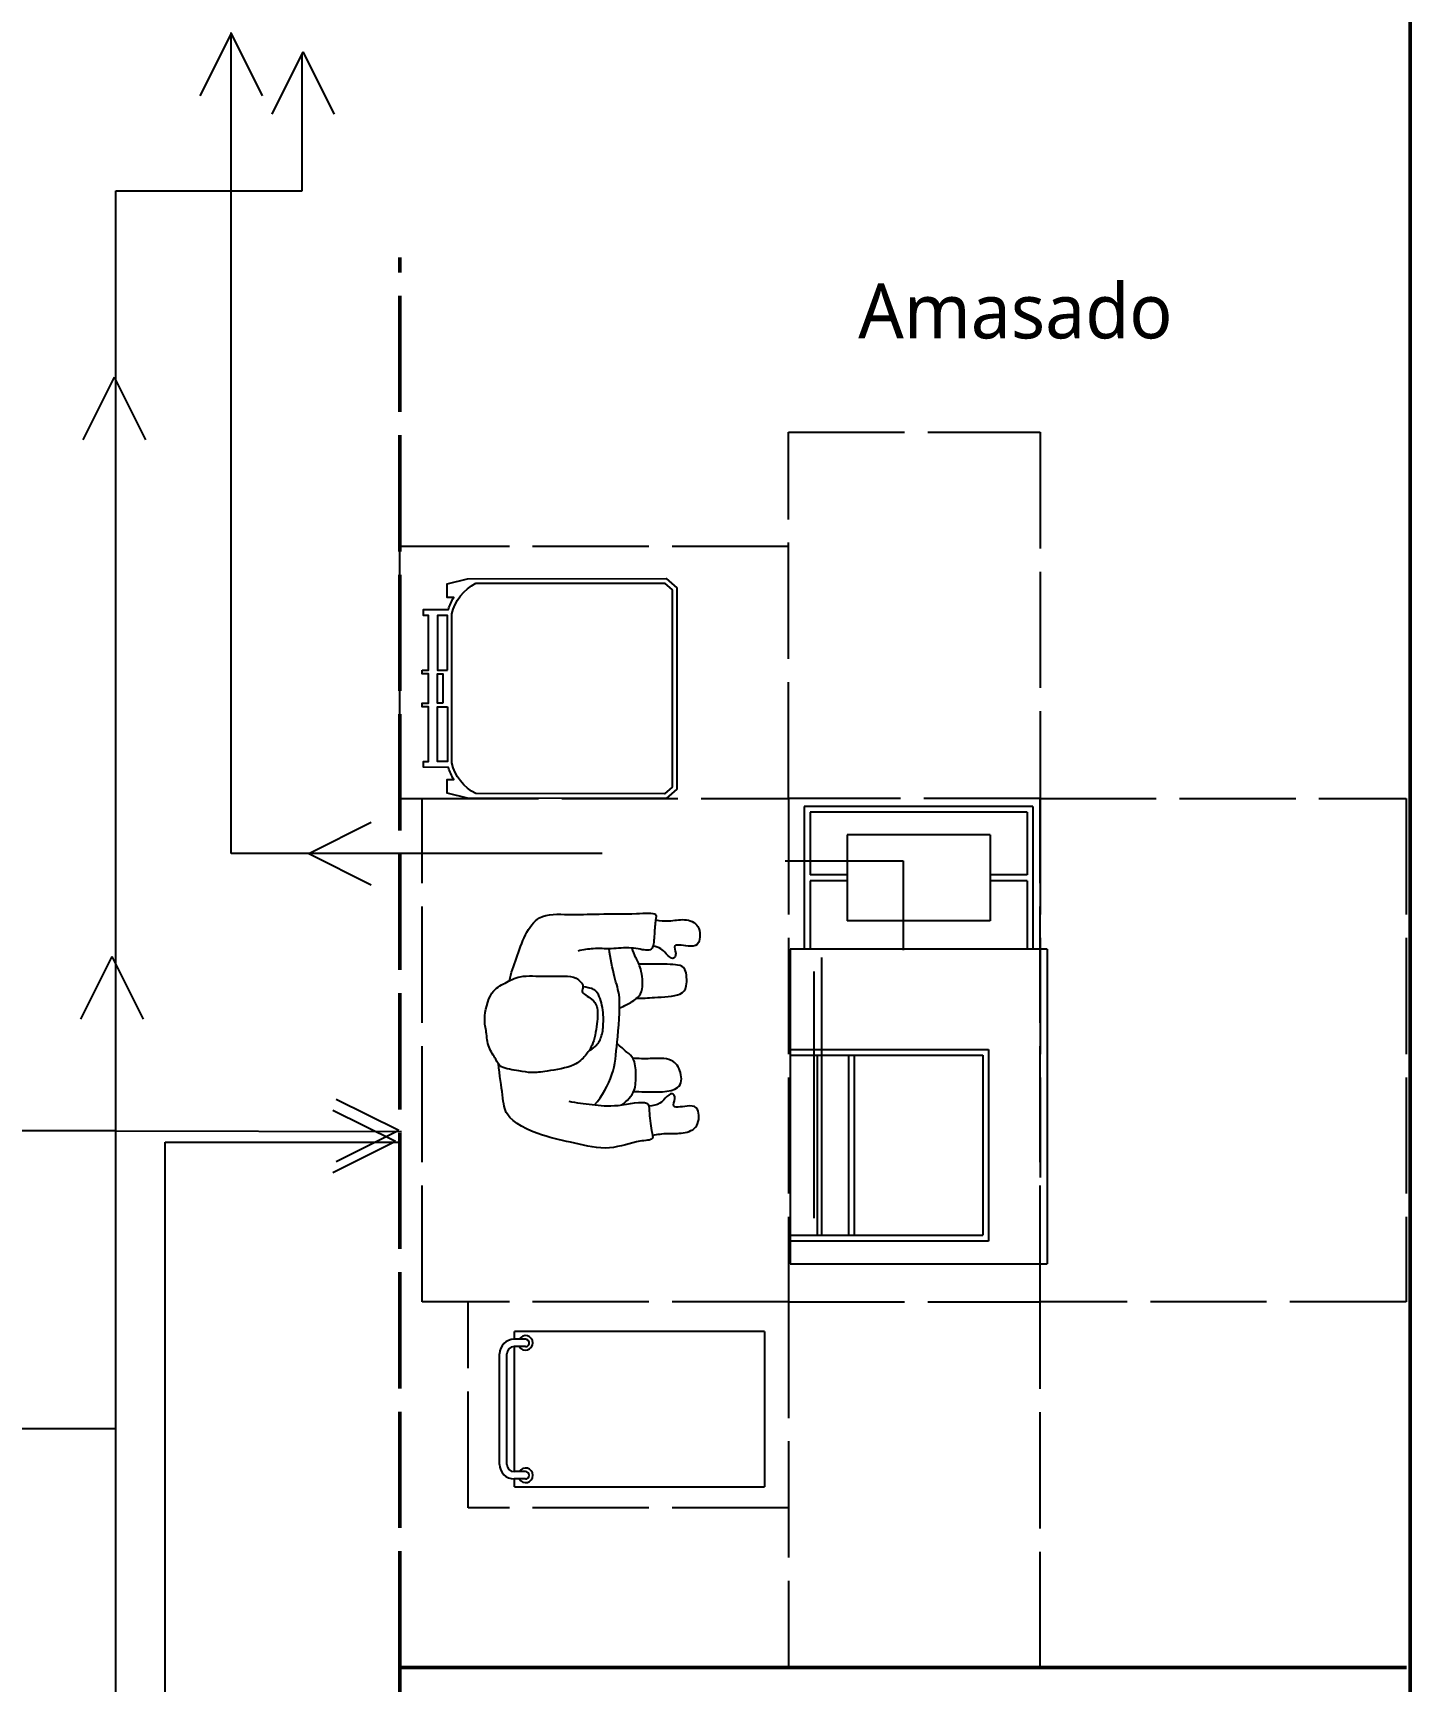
# Model space of a CAD drawing. Header units: millimetres. Extents: x 44692 to 172587, y -26854 to 14445.
# Drawn here: x 69856 to 72866, y -19576 to -15975 of the extents above; entities that cross this region are included whole.
import ezdxf

# ---------------------------------------------------------------- set-up
doc = ezdxf.new("R2010")
doc.units = ezdxf.units.MM
doc.header["$LTSCALE"] = 100
doc.linetypes.add('DASHEDX2', pattern=[3.048, 2.54, -0.508])
for name, color, linetype in [('Area circulacion', 50, 'DASHEDX2'), ('Area proceso', 90, 'DASHEDX2'), ('Flujo linea A', 4, 'Continuous'), ('Maquinas', 200, 'Continuous'), ('Personal', 171, 'Continuous'), ('rotulo', 211, 'Continuous'), ('Transporte semielaborado', 30, 'Continuous')]:
    doc.layers.add(name, color=color, linetype=linetype)
doc.layers.add('Area maquinas', color=140, linetype='DASHEDX2', lineweight=50)
doc.layers.add('Paredes', color=7, linetype='Continuous', lineweight=50)
doc.layers.add('Flujo personas', color=7, linetype='Continuous', true_color=0x4991c1)
doc.styles.add('OpenSans', font='OpenSans-Regular.ttf')

# ---------------------------------------------------------------- blocks, each defined once
blk = doc.blocks.new('pa17-16')
for points, knots in [([(5.62, 2.5537), (5.6188, 2.5427), (5.6154, 2.5253), (5.6223, 2.4901), (5.6346, 2.4293), (5.661, 2.4064), (5.685, 2.3908), (5.7322, 2.3832), (5.7723, 2.3842), (5.7881, 2.3969), (5.8018, 2.4268), (5.8146, 2.4162), (5.8324, 2.4305), (5.8382, 2.4568), (5.8318, 2.5038), (5.8344, 2.5615), (5.8137, 2.5937), (5.7944, 2.6284), (5.7307, 2.6388), (5.7037, 2.6296), (5.6679, 2.626), (5.6442, 2.6055), (5.6228, 2.5961), (5.6214, 2.5667), (5.62, 2.5537)], [0, 0, 0, 0, 0.297584, 0.631064, 1.068635, 1.39533, 1.69617, 2.097861, 2.458938, 2.716293, 3.010442, 3.199165, 3.447293, 3.731671, 4.119196, 4.541864, 4.881702, 5.22714, 5.673063, 5.989311, 6.327668, 6.644571, 6.906626, 7.259736, 7.259736, 7.259736, 7.259736]), ([(5.5575, 2.4391), (5.5549, 2.4218), (5.5525, 2.3852), (5.5491, 2.3329), (5.5712, 2.2599), (5.5431, 2.2589), (5.5029, 2.2526), (5.4793, 2.2435), (5.4785, 2.2813), (5.4499, 2.3438), (5.4658, 2.4235), (5.4776, 2.5033), (5.5116, 2.5798), (5.5552, 2.585), (5.608, 2.5962), (5.6336, 2.6001)], [0, 0, 0, 0, 0.404899, 0.829805, 1.276298, 1.516647, 1.885942, 2.122553, 2.418487, 2.881882, 3.382407, 3.897515, 4.613825, 5.020942, 5.393355, 5.393355, 5.393355, 5.393355]), ([(5.8196, 2.5846), (5.837, 2.5819), (5.8817, 2.5675), (5.9755, 2.5418), (5.972, 2.4609), (5.9791, 2.3926), (5.9812, 2.315), (5.9891, 2.2612), (5.9692, 2.2664), (5.9401, 2.2663), (5.9063, 2.2668), (5.9005, 2.2811), (5.909, 2.3184), (5.9007, 2.3606), (5.9019, 2.4011), (5.8964, 2.4238), (5.8933, 2.4348)], [6.682038, 6.682038, 6.682038, 6.682038, 7.076266, 7.806153, 8.304227, 8.77662, 9.284333, 9.649979, 9.844608, 10.160206, 10.472731, 10.661147, 10.998544, 11.371438, 11.724832, 12.051545, 12.051545, 12.051545, 12.051545]), ([(5.6724, 2.3994), (5.675, 2.3947), (5.6837, 2.383), (5.7041, 2.3718), (5.7348, 2.3697), (5.774, 2.3728), (5.8085, 2.3874), (5.8116, 2.4015), (5.8144, 2.4199)], [0.121052, 0.121052, 0.121052, 0.121052, 0.297289, 0.584433, 0.895396, 1.26174, 1.600834, 1.760925, 1.760925, 1.760925, 1.760925]), ([(5.5522, 2.3809), (5.573, 2.3653), (5.6222, 2.3398), (5.6924, 2.3383), (5.7952, 2.3323), (5.8376, 2.352), (5.881, 2.3613), (5.9019, 2.366)], [0, 0, 0, 0, 0.49262, 0.970296, 1.525877, 1.91054, 2.357805, 2.357805, 2.357805, 2.357805]), ([(5.5552, 2.3206), (5.5597, 2.3147), (5.5706, 2.3043), (5.5892, 2.2916), (5.6248, 2.2913), (5.6613, 2.2967), (5.6731, 2.3154), (5.6858, 2.3299), (5.6912, 2.3378)], [0, 0, 0, 0, 0.262594, 0.520609, 0.853848, 1.185107, 1.43842, 1.738028, 1.738028, 1.738028, 1.738028]), ([(5.7713, 2.3359), (5.7736, 2.3305), (5.7786, 2.3203), (5.7954, 2.2951), (5.8154, 2.2848), (5.8612, 2.2906), (5.8838, 2.3057), (5.8988, 2.3117), (5.9058, 2.3148)], [0, 0, 0, 0, 0.233477, 0.532145, 0.79329, 1.163492, 1.458071, 1.725911, 1.725911, 1.725911, 1.725911]), ([(5.5867, 2.2952), (5.5866, 2.2877), (5.5872, 2.2667), (5.5883, 2.1873), (5.6353, 2.19), (5.6673, 2.2128), (5.6606, 2.2618), (5.6599, 2.2881), (5.6606, 2.3008)], [0.078483, 0.078483, 0.078483, 0.078483, 0.321516, 0.797556, 1.122606, 1.448668, 1.830958, 2.166281, 2.166281, 2.166281, 2.166281]), ([(5.7943, 2.2992), (5.7951, 2.2858), (5.7984, 2.2614), (5.8038, 2.2002), (5.8255, 2.1869), (5.8672, 2.191), (5.8755, 2.2117), (5.8718, 2.2605), (5.8715, 2.286), (5.871, 2.2978)], [0, 0, 0, 0, 0.353805, 0.775896, 1.041599, 1.377968, 1.615337, 2.001902, 2.313716, 2.313716, 2.313716, 2.313716]), ([(5.4915, 2.2484), (5.4936, 2.2374), (5.4981, 2.215), (5.4968, 2.1806), (5.512, 2.1445), (5.5569, 2.147), (5.5634, 2.1681), (5.5498, 2.2128), (5.5753, 2.1995), (5.5912, 2.209), (5.5741, 2.2257), (5.5617, 2.2339), (5.5559, 2.2515), (5.5556, 2.26)], [0, 0, 0, 0, 0.324329, 0.654038, 0.980089, 1.31306, 1.562526, 1.890179, 2.123217, 2.319335, 2.559559, 2.78492, 3.066636, 3.066636, 3.066636, 3.066636]), ([(5.9713, 2.2652), (5.9703, 2.2553), (5.9686, 2.234), (5.9786, 2.2017), (5.9668, 2.1644), (5.9218, 2.1628), (5.9134, 2.1832), (5.9229, 2.229), (5.8988, 2.2135), (5.882, 2.2215), (5.8976, 2.2397), (5.908, 2.248), (5.912, 2.2618), (5.9127, 2.2683)], [0.038839, 0.038839, 0.038839, 0.038839, 0.324329, 0.654038, 0.980089, 1.31306, 1.562526, 1.890179, 2.123217, 2.319335, 2.559559, 2.78492, 2.989829, 2.989829, 2.989829, 2.989829])]:
    blk.add_open_spline(points, degree=3, knots=knots)

msp = doc.modelspace()

# ---------------------------------------------------------------- linework, layer by layer
at = {"layer": 'Area circulacion'}
msp.add_line((70037.202, -23270.146), (70037.202, -19024.636), dxfattribs=at)
at = {"layer": 'Area maquinas', "color": 0}
msp.add_line((70657.91, -19546.369), (70657.91, -16465.406), dxfattribs=at)
at = {"layer": 'Area proceso'}
for p, q in [((71506.831, -17647.397), (71506.831, -16847.397)), ((71506.831, -16847.397), (72056.831, -16847.397)), ((72056.831, -16847.397), (72056.831, -17647.397)), ((71506.831, -17097.397), (70656.831, -17097.397)), ((70656.831, -17097.397), (70656.831, -17647.397)), ((71506.831, -17647.397), (71506.831, -17097.397)), ((70656.831, -17647.397), (70706.831, -17647.397)), ((70706.831, -18747.397), (70706.831, -17647.397)), ((70706.831, -17647.397), (71506.831, -17647.397)), ((72056.831, -17647.397), (71506.831, -17647.397)), ((71506.831, -17647.397), (71506.831, -18747.397)), ((72056.831, -18747.397), (72056.831, -17647.397)), ((72056.831, -17647.397), (72056.831, -18475.64)), ((72056.831, -17647.397), (72856.831, -17647.397)), ((72856.831, -17647.397), (72856.831, -18747.397)), ((71506.831, -18747.397), (70706.831, -18747.397)), ((70806.831, -19197.397), (70806.831, -18747.397)), ((71506.831, -18747.397), (72056.831, -18747.397)), ((71506.831, -18747.397), (71506.831, -19547.397)), ((71506.831, -18747.397), (71506.831, -19197.397)), ((72856.831, -18747.397), (72056.831, -18747.397)), ((72056.831, -19547.397), (72056.831, -18747.397)), ((71506.831, -19197.397), (70806.831, -19197.397)), ((71506.831, -19547.397), (72056.831, -19547.397))]:
    msp.add_line(p, q, dxfattribs=at)
at = {"layer": 'Flujo linea A'}
for p, q in [((70288.772, -15975.927), (70220.41, -16112.651)), ((70288.772, -15975.927), (70357.134, -16112.651)), ((70289.29, -17767.838), (70289.29, -15974.187)), ((70458.692, -17768.113), (70595.416, -17699.751)), ((71099.62, -17767.838), (70289.29, -17767.838)), ((70458.692, -17768.113), (70595.416, -17836.475)), ((71500.206, -17784.148), (71757.956, -17784.148)), ((71757.956, -17784.148), (71757.956, -17979.148)), ((70648.344, -18397.423), (70511.62, -18329.061)), ((70144.622, -23095.54), (70144.622, -18398.855)), ((70144.622, -18398.855), (70649.32, -18398.855)), ((70648.344, -18397.423), (70511.62, -18465.786)), ((70649.32, -18398.855), (70661.593, -18398.895))]:
    msp.add_line(p, q, dxfattribs=at)
at = {"layer": 'Flujo personas'}
for p, q in [((70446.108, -16016.043), (70377.746, -16152.767)), ((70444.568, -16320.35), (70444.568, -16022.994)), ((70446.108, -16016.043), (70514.47, -16152.767)), ((70037.202, -18373.584), (70037.202, -16320.35)), ((70037.202, -16320.35), (70444.568, -16320.35)), ((70033.179, -16727.254), (69964.817, -16863.978)), ((70033.179, -16727.254), (70101.541, -16863.978)), ((70028.233, -17993.015), (69959.871, -18129.739)), ((70028.233, -17993.015), (70096.595, -18129.739)), ((70655.579, -18373.39), (70518.855, -18305.028)), ((70037.202, -18373.584), (66809.723, -18373.584)), ((70037.202, -19024.636), (70037.202, -18373.584)), ((70037.202, -18373.584), (70661.668, -18375.588)), ((70655.579, -18373.39), (70518.855, -18441.753)), ((70037.202, -19024.636), (67903.383, -19024.636)), ((70037.202, -23270.146), (70037.202, -19024.636))]:
    msp.add_line(p, q, dxfattribs=at)
at = {"layer": 'Maquinas'}
for p, q in [((72041.408, -17664.902), (71541.707, -17664.902)), ((71541.707, -17664.902), (71541.707, -17977.215)), ((71554.199, -17677.395), (71554.199, -17814.813)), ((72028.915, -17677.395), (71554.199, -17677.395)), ((72028.915, -17677.395), (72028.915, -17814.813)), ((72041.408, -17664.902), (72041.408, -17977.215)), ((71635.401, -17727.365), (71635.401, -17914.753)), ((71947.714, -17727.365), (71635.401, -17727.365)), ((71947.714, -17727.365), (71947.714, -17914.753)), ((71635.401, -17814.813), (71554.199, -17814.813)), ((72028.915, -17814.813), (71947.714, -17814.813)), ((71635.401, -17827.305), (71554.199, -17827.305)), ((71554.199, -17827.305), (71554.199, -17977.215)), ((72028.915, -17827.305), (71947.714, -17827.305)), ((72028.915, -17827.305), (72028.915, -17977.215)), ((71947.714, -17914.753), (71635.401, -17914.753)), ((71510.475, -17977.215), (71510.475, -18664.304)), ((72072.639, -17977.215), (71510.475, -17977.215)), ((72041.408, -17977.215), (71541.707, -17977.215)), ((71579.558, -17995.106), (71579.558, -18600.666)), ((72072.639, -17977.215), (72072.639, -18664.304)), ((71563.319, -18564.526), (71563.319, -18025.785)), ((71510.475, -18195.835), (71944.591, -18195.835)), ((71510.475, -18208.327), (71932.098, -18208.327)), ((71570.078, -18208.327), (71570.078, -18601.842)), ((71638.524, -18208.327), (71638.524, -18601.842)), ((71651.016, -18208.327), (71651.016, -18601.842)), ((71932.098, -18208.327), (71932.098, -18601.842)), ((71944.591, -18195.835), (71944.591, -18614.658)), ((71510.475, -18601.842), (71932.098, -18601.842)), ((71510.475, -18614.334), (71944.591, -18614.334)), ((71510.475, -18664.304), (72072.639, -18664.304))]:
    msp.add_line(p, q, dxfattribs=at)
at = {"layer": 'Paredes'}
for p, q in [((72865.508, -952.445), (72865.508, -23559.773)), ((72857.91, -19546.369), (70657.91, -19546.369)), ((70657.91, -19546.369), (70657.91, -19878.352))]:
    msp.add_line(p, q, dxfattribs=at)
at = {"layer": 'Transporte semielaborado'}
for p, q in [((70932.433, -18829.283), (70907.515, -18829.283)), ((71454.714, -18812.421), (70908.511, -18812.421)), ((70908.511, -18829.283), (70908.511, -18812.421)), ((71454.714, -18812.421), (71454.714, -19151.306)), ((70875.62, -19102.55), (70875.62, -18861.178)), ((70891.567, -19102.55), (70891.567, -18861.178)), ((70932.433, -18845.23), (70907.515, -18845.23)), ((70908.511, -19118.497), (70908.511, -18845.23)), ((70932.433, -19118.497), (70907.515, -19118.497)), ((70932.433, -19134.445), (70907.515, -19134.445)), ((70908.511, -19151.306), (70908.511, -19134.445)), ((70908.511, -19151.306), (70908.511, -19134.445)), ((70908.511, -19151.306), (70908.511, -19143.332)), ((70908.511, -19151.306), (70916.485, -19151.306)), ((70908.511, -19151.306), (70932.433, -19151.306)), ((70908.511, -19151.306), (71454.714, -19151.306))]:
    msp.add_line(p, q, dxfattribs=at)
for points in [[(70706.831, -17367.106), (70720.559, -17367.106), (70720.559, -17247.961), (70709.656, -17247.961), (70709.656, -17241.446), (70709.656, -17234.931), (70763.85, -17234.56, -0.06535175), (70775.763, -17208.392), (70761.036, -17208.501), (70761.036, -17178.39), (70805.465, -17167.397), (71240.146, -17167.11), (71263.198, -17187.229), (71263.198, -17407.254), (71263.198, -17627.278), (71240.146, -17647.397), (70805.465, -17647.11), (70761.036, -17636.117), (70761.036, -17606.006), (70775.763, -17606.115, -0.06535175), (70763.85, -17579.947), (70709.656, -17579.576), (70709.656, -17573.061), (70709.656, -17566.546), (70720.559, -17566.546), (70720.559, -17447.401), (70706.831, -17447.401), (70706.831, -17439.278), (70720.559, -17439.278), (70720.559, -17407.254), (70720.559, -17375.229), (70706.831, -17375.229)], [(70823.795, -17177.384), (71236.399, -17177.113), (71253.198, -17191.774), (71253.198, -17407.254), (71253.198, -17622.733), (71236.399, -17637.394), (70823.795, -17637.123, -0.22212915), (70771.541, -17569.999), (70771.541, -17244.508, -0.22212915)]]:
    msp.add_lwpolyline(points, format="xyb", close=True, dxfattribs=at)
for points in [[(70761.986, -17367.106), (70761.986, -17247.961), (70739.96, -17247.961), (70739.96, -17367.106), (70761.979, -17367.106)], [(70761.986, -17447.401), (70761.986, -17566.546), (70739.96, -17566.546), (70739.96, -17447.401), (70761.979, -17447.401)]]:
    msp.add_lwpolyline(points, dxfattribs=at)
msp.add_lwpolyline([(70751.973, -17439.278), (70739.96, -17439.278), (70739.96, -17407.254), (70739.96, -17375.229), (70751.973, -17375.229), (70751.973, -17407.254)], close=True, dxfattribs=at)
for centre, radius, start, end in [((70907.515, -18861.178), 31.895, 90, 180), ((70932.433, -18837.257), 15.948, 210, 150), ((70932.433, -18837.257), 7.974, 0, 90), ((70932.433, -18837.257), 7.974, 269.999891, 90), ((70907.515, -18861.178), 15.948, 90, 180), ((70907.515, -19102.55), 31.895, 180, 270), ((70907.515, -19102.55), 15.948, 180, 270), ((70932.433, -19126.471), 15.948, 210, 150), ((70932.433, -19126.471), 7.974, 270, 90)]:
    msp.add_arc(centre, radius, start, end, dxfattribs=at)

# ---------------------------------------------------------------- block references
at = {"layer": 'Personal', "xscale": 979.1504951166465, "yscale": 979.1504951166465, "zscale": 979.1504951166465, "rotation": 87.17956163279707}
msp.add_blockref('pa17-16', (73144.439, -23861.772), dxfattribs=at)

# ---------------------------------------------------------------- texts
at = {"layer": 'rotulo', "insert": (71659.451, -16522.516), "char_height": 120, "width": 1055.00166, "attachment_point": 1, "style": 'OpenSans'}
msp.add_mtext('Amasado', dxfattribs=at)

doc.saveas('drawing.dxf')
